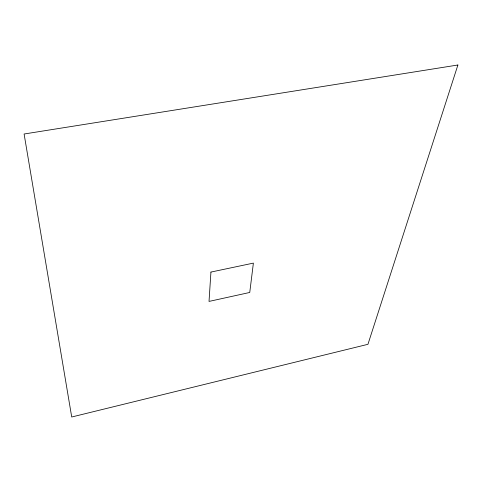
<?xml version="1.0" encoding="UTF-8"?>
<svg xmlns="http://www.w3.org/2000/svg" width="482" height="482" viewBox="0 0 482 482"><rect width="100%" height="100%" fill="white"/><g stroke="black" fill="none" stroke-linecap="round" stroke-linejoin="round"><path stroke-width="0.72" d="M210.935 272.071L209.025 301.419L249.748 292.46L253.387 263.112L210.935 272.071M457.9 64.998L367.947 344.311L71.716 417.002L24.1 134.008L457.9 64.998"/></g></svg>
